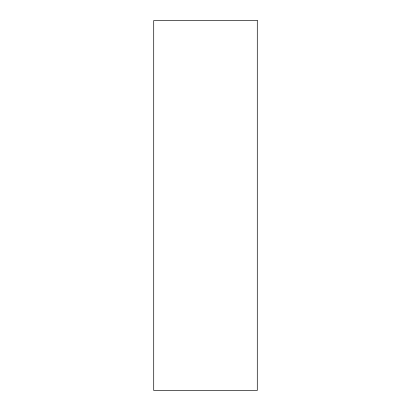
<?xml version="1.0" encoding="UTF-8"?>
<svg xmlns="http://www.w3.org/2000/svg" width="411" height="411" viewBox="0 0 411 411"><rect width="100%" height="100%" fill="white"/><g stroke="black" fill="none" stroke-linecap="round" stroke-linejoin="round"><path stroke-width="0.62" d="M257.286 20.55L153.714 20.55L153.714 390.45L257.286 390.45L257.286 20.55"/></g></svg>
